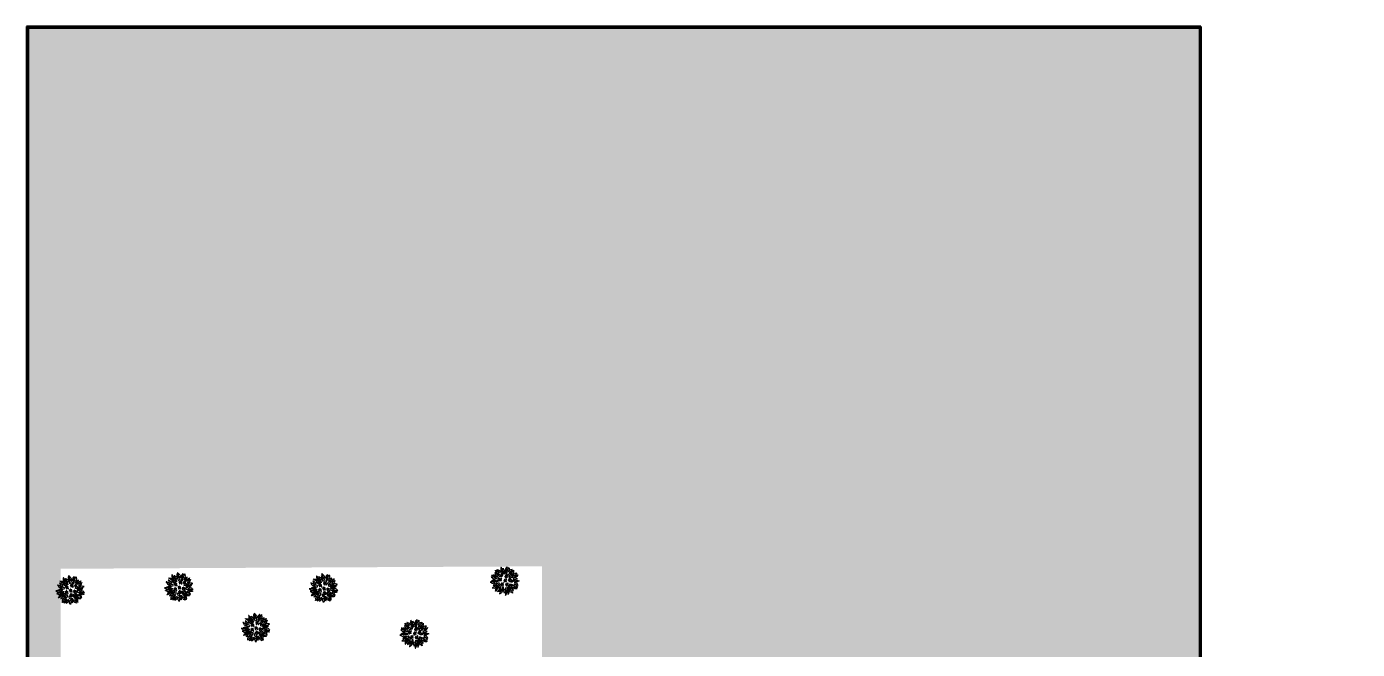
# Model space of a CAD drawing. Header units: millimetres. Extents: x 14929 to 124997, y 1647 to 25134.
# Drawn here: x 14929 to 19462, y 23013 to 25134 of the extents above; entities that cross this region are included whole.
import ezdxf

# ---------------------------------------------------------------- set-up
doc = ezdxf.new("R2010")
doc.units = ezdxf.units.MM
doc.layers.add('paisajismo', color=7, linetype='Continuous')
doc.layers.add('Parede Corte', color=4, linetype='Continuous', lineweight=40)

# ---------------------------------------------------------------- blocks, each defined once
blk = doc.blocks.new('A$C375069E9')
at = {"layer": 'paisajismo', "color": 221}
for centre in [(0.522545128762431, 1.91919161080591), (0.5325799763595569, 1.758721498113344), (0.6028229181465578, 1.818897840955514), (0.6529964951841976, 1.718604071105119), (0.6630310123946404, 1.889103540491532), (0.6931352246829193, 1.347516859571668), (0.71320458943228, 1.798839127334985), (0.7533433189310017, 1.447810629422064), (0.8135517435657675, 1.357546216265518), (0.8336211083151281, 1.247223089721272), (0.8837946853527681, 1.417722559107686), (0.9339682624486156, 1.317428789257292), (1.034315086079004, 1.758721498113344), (1.044349933676129, 1.598251385420779), (1.114592545076448, 1.407693202413838), (1.11459287546313, 1.658427728262949), (1.124627392615366, 1.247223089721272), (1.164766452500771, 1.558133958412553), (1.174800969711212, 1.728633427798967), (1.194870334460573, 1.307399432563442), (1.224974546748853, 1.638369014642421), (1.245043911498214, 1.207105662596632), (1.255078428708656, 1.37760513209946), (1.295217488477645, 2.059603010110776), (1.305252336074772, 1.899132897301796), (1.305252005746297, 1.287340718942914), (1.375495277861773, 1.959309240143965), (1.425668854899412, 1.85901547029357), (1.435703372109855, 2.029514939679984), (1.485876949147495, 1.939250526523436), (1.546085043395578, 1.487928258876535), (1.556119890992704, 1.327458146067555), (1.626362832779705, 1.387634488909724), (1.676536409817343, 1.287340719059329), (1.686570927027786, 1.457840188445743), (1.736744504065426, 1.367575775289196), (0.8436556254091556, 0.6956070521075617), (0.8536904730062815, 0.5351369394149971), (0.923933414793282, 0.5953132821407509), (0.9741069918309221, 0.4950195122903553), (0.9841415090413648, 1.056664704733748), (0.9841415090413648, 0.6655189817931842), (0.9941763565802828, 0.8961945920411833), (1.034315086079004, 0.5752545686366375), (1.06441929842549, 0.9563709347669372), (1.11459287546313, 0.8560771649165417), (1.124627392615366, 1.026576634302954), (1.174800969711212, 0.9363122211464088), (1.385529795014007, 1.086752977028708), (1.395564642611134, 0.9262828643361444), (1.465807584398134, 0.9864592071783136), (1.515981161493981, 0.8861654372115026), (1.526015678646216, 1.05666490671433), (1.576189255742064, 0.966400493557785), (1.847126175292942, 0.8259888922723349), (1.857161022890067, 0.6655187795797703), (1.927403964677067, 0.7256951224219395), (1.977577541714707, 0.6254013525715437), (1.987612058925151, 0.7959008219579573), (2.037785635962791, 0.7056364088014107)]:
    blk.add_circle(centre, 0.0283750708964511, dxfattribs=at)
at = {"layer": 'paisajismo', "color": 124}
for points in [[(0.9984843435158834, 2.060447201637771), (0.9560357190712236, 2.334039820863154), (0.8875406038641813, 2.440251614472116), (0.8892534615515613, 2.435288254793022), (0.8630336271526176, 2.284511894725482), (0.9648416973577696, 2.054360505465638)], [(1.175922972724946, 2.118338412062485), (1.048854156972083, 2.364322807795587), (1.041532219322107, 2.490492991211112), (1.043076050111267, 2.48547448454633), (1.153170518453406, 2.379172092808629), (1.206682019859727, 2.133263442355428)], [(1.307617246980952, 1.968660541849429), (1.400890482756949, 2.229342168469201), (1.391390531956858, 2.355367074294234), (1.390526900118856, 2.350187985149431), (1.295526070105551, 2.230205350012739), (1.275148454231384, 1.979368155861493)], [(1.475068799329164, 2.065337830844554), (1.511893953422259, 2.339743944040719), (1.57819501886115, 2.447338993351194), (1.576584377493418, 2.442341528406585), (1.605892847459471, 2.292134990372915), (1.508829268852423, 2.059942813745919)], [(0.4048725065003965, 1.262264665721204), (0.1311105014101486, 1.303606793789413), (0.009272046321712, 1.270022321764599), (0.014520516670018, 1.27017192057542), (0.1505481572748977, 1.2000472355096), (0.400616069433454, 1.228341837685774)], [(0.4375989412583296, 1.56430153028782), (0.2369359999356675, 1.755061041137423), (0.1178412073568325, 1.797357097074609), (0.1222281712616677, 1.794472071730751), (0.193521001485351, 1.659053007994998), (0.4146712938600105, 1.538940171983313)], [(0.5526022538469988, 1.432027508893269), (0.2762398527629557, 1.415335290289704), (0.1578933259515907, 1.459681942516225), (0.1631073839307646, 1.459063539786484), (0.3048615863590385, 1.516741409005816), (0.5513968029918033, 1.466195072319578)], [(0.5427787985463512, 1.718486668930609), (0.2919557557252119, 1.835715540025603), (0.2091224364048685, 1.931167973943274), (0.2134092064734432, 1.928136072859388), (0.3655047287975321, 1.911167200926911), (0.5580263833908248, 1.749087104846011)], [(0.7732665010771598, 1.194628133594278), (0.5282773103608635, 1.323605276567149), (0.402167856162123, 1.33190778006542), (0.4071742104060833, 1.330324984194929), (0.5126175678378786, 1.219407498060945), (0.7581028154163505, 1.163986036127653)], [(0.6643286638354767, 1.825821407644298), (0.579036226255994, 2.089222256249968), (0.4945666878411429, 2.183229825265924), (0.4970448666645099, 2.178600845548543), (0.4950638128138963, 2.025574488721075), (0.6320767244833406, 1.81447733779646)], [(0.8955073321631059, 1.541162073069471), (0.623816845989495, 1.594445153178866), (0.5204097239111434, 1.667105273732204), (0.5253011265231179, 1.665196607627194), (0.6770000164906378, 1.685406436018865), (0.9029256161229569, 1.574536383074928)], [(0.9116267542631248, 1.993801962972838), (0.6825645799326594, 2.149318287654068), (0.615914082263771, 2.256697229265455), (0.6196658841727185, 2.253023973821881), (0.7671467182735796, 2.212153519775938), (0.9315334491475368, 2.021597628171774)], [(0.9875861602413352, 1.674640930064241), (0.8412916513552771, 1.909699908962693), (0.7366450284534949, 1.980563230036976), (0.7401663513082894, 1.976668476515668), (0.775146144667815, 1.827680542522329), (0.9590216769065592, 1.655854078165475)], [(1.122161203580616, 1.798989603917334), (1.058490972667641, 2.06843516153026), (1.081962904419923, 2.19261887370817), (1.082244550743779, 2.187375831107829), (1.16329642477649, 2.05756217908788), (1.155620271565567, 1.806015718534808)], [(1.452951923063664, 1.65669556094076), (1.45057220552553, 1.933551378820311), (1.500979005468251, 2.049446505999411), (1.500091821180831, 2.044271399539184), (1.550362692498309, 1.899724417987498), (1.487136110248683, 1.656132660030606)], [(1.602206604489764, 1.593306634963709), (1.803086822321347, 1.783837328471463), (1.851484459759376, 1.900585752834785), (1.848376452799129, 1.89635383679274), (1.709452131115539, 1.832158639949965), (1.578064718334644, 1.617514998109298)], [(1.613850403802643, 1.981464222462135), (1.839672911846719, 2.141648497006143), (1.904105796646035, 2.250372594145345), (1.90043016551499, 2.246623119611513), (1.753819112134805, 2.202734744448433), (1.593377492092258, 2.008845519080978)], [(1.751053772277373, 1.486453672444666), (2.00221705459262, 1.602951794669252), (2.128584433281503, 1.604904106275398), (2.123504840121313, 1.603574988238733), (2.012618831817234, 1.498098527935553), (1.764657864514446, 1.455088019410368)], [(1.797665837097156, 1.890120816572789), (2.007798508617269, 2.070395793339456), (2.061958575497556, 2.184585167134399), (2.05864337528328, 2.180513524955358), (1.9166902973011, 2.123326864947784), (1.77476135134202, 1.915503094827044)], [(1.79990223317145, 1.230581854858655), (2.076318335421091, 1.214803855789114), (2.194517528630966, 1.259541721821051), (2.189305544707166, 1.258906076003085), (2.047361335651658, 1.316114747004802), (1.800994660639844, 1.264753218895975)], [(1.835636053227061, 1.699314764274504), (2.003526239881465, 1.919468556453693), (2.114411410577304, 1.980106868238408), (2.11053719161282, 1.97656296500213), (2.061610016149642, 1.831555648047696), (1.862293723555921, 1.677908127002638)], [(2.004977387776306, 1.668041533131371), (2.280491904348309, 1.695364747352186), (2.390313241914554, 1.75790912952948), (2.38526311690657, 1.756472098098355), (2.23615876695112, 1.790952285558204), (2.000751920328184, 1.701968232558328)], [(2.053012967277026, 1.487685101378928), (2.305619394865061, 1.601020002194899), (2.432001325876626, 1.60138527447566), (2.426905442662246, 1.600120049474979), (2.31470363522385, 1.496044380513238), (2.06622210639034, 1.456151085479404)], [(2.054881992800801, 1.32553818464953), (2.310033720561476, 1.218056080203722), (2.436390492184727, 1.220604060955565), (2.431266798688739, 1.22175148773681), (2.316695815352431, 1.323213205595719), (2.067360750043008, 1.357368298147093)], [(2.115331756234809, 1.150672207276555), (2.39034181547322, 1.18267649357881), (2.510967128728225, 1.14496628641359), (2.505726786439481, 1.145294361787136), (2.367392117557756, 1.079838193759542), (2.118431609640538, 1.116624205528977)], [(0.4466121386431042, 1.105570954892072), (0.2296925379705499, 0.9335224333146924), (0.1072922131206724, 0.9020472622171379), (0.1119196220461163, 0.9045283726111389), (0.1950381162969279, 1.033028591812807), (0.4260445961772348, 1.132881240492906)], [(0.4829363913668204, 0.9035504608575592), (0.2511123351796414, 0.7521819901114668), (0.1263359312943066, 0.7320977929441597), (0.1311719229488517, 0.7341427888416093), (0.2257567100969027, 0.8544536712972783), (0.4649678426721949, 0.932636656488512)], [(0.5243550936502288, 0.7578850977981803), (0.266048931160185, 0.6582219988733871), (0.1768338877518545, 0.568705508874018), (0.1813194265050697, 0.5714347511923279), (0.3342227965404163, 0.577880673266236), (0.5374574040688458, 0.726306545354646)], [(0.883140029553033, 0.9892863047236916), (0.6093353825199302, 0.9482275396978821), (0.502777137728117, 0.8802726542737673), (0.5077491318152171, 0.8819602858668532), (0.6583904023791547, 0.8549751424391159), (0.8890558089988188, 0.9556131838282906)], [(0.6984263865670073, 0.7828396310026166), (0.5951828732431751, 0.5259435746513647), (0.5044350837051752, 0.4379812836807561), (0.5072264042028111, 0.4424284572407943), (0.5157968149214867, 0.5952274707772176), (0.6670329853586737, 0.7963795671632852)], [(0.7979596943405342, 0.5458956268078055), (0.6185357682916222, 0.3350358113341372), (0.5828599167216453, 0.2137932464640926), (0.5854990682491918, 0.2183323762540112), (0.7167881784189376, 0.2969718065971847), (0.8245447435110691, 0.5243988670802083)], [(0.969147015355702, 0.8518166199021378), (0.8124695111109757, 0.6235471157517622), (0.7047535003439407, 0.5574427514031868), (0.7084457602395559, 0.5611758515399288), (0.7500645997279208, 0.708447242544253), (0.9414527954577352, 0.8718642054984684)], [(0.9531214261587589, 0.4987792513959449), (0.9850018510405788, 0.2237548061341386), (0.9472373205280746, 0.1031464889340441), (0.9475677558148164, 0.1083866832007061), (0.8821738975748303, 0.2467508176735009), (0.9190720317928937, 0.4956947326820682)], [(1.098016557392837, 0.721564264192466), (1.022339982904667, 0.4552414096353914), (1.040225336437287, 0.3301308980837803), (1.040741570868704, 0.3353560605712573), (1.127527296768676, 0.4614085429741408), (1.131127290245784, 0.713046348460239)], [(1.128069265680095, 0.4013535144433719), (1.199484337521425, 0.1338564223071899), (1.179603867924014, 0.0090473965203728), (1.179171119343664, 0.0142801349677484), (1.094408888420729, 0.1417020904293622), (1.09482676412881, 0.393365298902836)], [(1.243547880083496, 0.6004123972190883), (1.226392646196471, 0.3240783514149825), (1.27054094988125, 0.20565768928941), (1.269931283946789, 0.2108727757979523), (1.327846577616582, 0.3525301412839781), (1.277713375973688, 0.5991497012248601)], [(1.416177233499183, 0.7912888030216437), (1.501491586088376, 0.527895052025315), (1.488169139011005, 0.402216739293408), (1.487463173507421, 0.4074196648246017), (1.39614955154684, 0.5302317691196095), (1.383398265803406, 0.7815720759492706)], [(1.466216476859698, 0.4752147158535537), (1.656639514076232, 0.27423244357783), (1.698735970006964, 0.1550669519158418), (1.695858298851816, 0.1594587436804886), (1.560558874793059, 0.2309783648627217), (1.440816739392175, 0.4523295928186144)], [(1.582162255472211, 0.6212805763746019), (1.799210573015443, 0.4493944668604401), (1.857811996356758, 0.3374194734890352), (1.85433949802973, 0.3413578204738314), (1.710250696043658, 0.3929272658817808), (1.560271945367275, 0.5950186298389326)], [(1.585481792972131, 0.9624943916380744), (1.68526121693867, 0.7042331411896612), (1.774817878722386, 0.6150584232921119), (1.772086616365412, 0.6195427326413211), (1.765571830554107, 0.7724431837370958), (1.617054441237995, 0.975610922944952)], [(1.700887365550443, 1.076409577897037), (1.957829894898168, 0.9732817757569592), (2.045833047239284, 0.8825736112587492), (2.041384617383299, 0.8853629287725651), (1.888581759521911, 0.8938645214468579), (1.68736156977684, 1.045010081880945)], [(1.856419043026106, 0.7217892227156426), (1.956198466992644, 0.4635279721508141), (2.045755128776363, 0.3743532542532648), (2.043023866419389, 0.3788375636024739), (2.036509080608083, 0.531738014814664), (1.887991691291971, 0.7349057540225205)], [(1.927799383694946, 1.075724327161195), (2.138739986279688, 0.8963953863524237), (2.259998606336011, 0.8607741427069868), (2.255458288469526, 0.8634112499814817), (2.176759736139501, 0.9946649294972758), (1.949284167545555, 1.10231905527621)], [(1.97182461554621, 0.8357044089746068), (2.228767144952144, 0.7325766068345274), (2.316770297293259, 0.6418684423363175), (2.312321867437276, 0.6446577597337182), (2.159519009575888, 0.6531593524080109), (1.958298819830814, 0.8043049128420989)]]:
    blk.add_spline(points, degree=3, dxfattribs=at)

msp = doc.modelspace()

# ---------------------------------------------------------------- hatches: boundary and pattern name
h = msp.add_hatch()
h.set_pattern_fill('GRASS2', color=74, scale=15, angle=-3.81666561775622e-14, pattern_type=2)
h.set_pattern_definition([(359.9999999999999, (-68561.579206699, 13252.38417836264), (15.00000000000001, 14.99999999999999), [2.25, -0.45, 0.6, -0.45, 2.25, -9]), (359.9999999999999, (-68562.329206699, 13252.83417836265), (15.00000000000001, 14.99999999999999), [1.5, -1.125, 2.25, -1.125, 1.5, -7.5]), (359.9999999999999, (-68557.079206699, 13258.83417836265), (15.00000000000001, 14.99999999999999), [1.875, -0.75, 1.875, -10.5]), (359.9999999999999, (-68564.579206699, 13261.83417836265), (15.00000000000001, 14.99999999999999), [0.75, -1.5, 0.75, -12]), (90, (-68563.079206699, 13261.83417836265), (-14.99999999999999, 15.00000000000001), [1.35, -13.65]), (90, (-68558.579206699, 13252.83417836265), (-14.99999999999999, 15.00000000000001), [1.5, -13.5]), (90, (-68554.829206699, 13258.83417836265), (-14.99999999999999, 15.00000000000001), [1.5, -13.5]), (44.99999999999996, (-68556.629206699, 13252.68417836265), (1.165734175875424e-14, 15.00000000028537), [1.5, -19.71320343]), (134.9999999999999, (-68560.529206699, 13252.68417836265), (-15.00000000028537, 1.165734175875424e-14), [1.5, -19.71320343]), (63.43494881999997, (-68557.079206699, 13252.75917836264), (7.649897382222548e-10, 15.00000000000141), [1.5, -32.041019655]), (75.96375652999996, (-68557.829206699, 13252.83417836265), (5.428570093446424e-10, 14.99999999775293), [1.5, -60.34658439]), (75.96375652999996, (-68554.079206699, 13258.83417836265), (5.428570093446424e-10, 14.99999999775293), [1.2, -60.64658439]), (75.96375652999996, (-68562.779206699, 13261.83417836265), (5.428570093446424e-10, 14.99999999775293), [1.05, -60.79658439]), (104.03624347, (-68559.329206699, 13252.83417836265), (-5.428353599956651e-10, 14.99999999775293), [1.5, -60.34658439]), (104.03624347, (-68555.579206699, 13258.83417836265), (-5.428353599956651e-10, 14.99999999775293), [1.2, -60.64658439]), (104.03624347, (-68563.379206699, 13261.83417836265), (-5.428353599956651e-10, 14.99999999775293), [1.05, -60.79658439]), (116.5650512, (-68560.079206699, 13252.75917836264), (-6.000962227137308e-09, 15.00000000000141), [1.5, -32.0410019655])])
h.paths.add_polyline_path([(15665.41683713505, 20087.37981198553), (15671.28331511661, 20089.15225213803)])
h.paths.add_polyline_path([(14933.72520622214, 25129.40680045726), (14933.72530787599, 19834.4630469035), (15048.72520622214, 19834.40680045726), (15041.88761690933, 25129.40680045726)])
h = msp.add_hatch()
h.set_pattern_fill('GRASS2', color=74, scale=15, angle=-3.81666561775622e-14, pattern_type=2)
h.set_pattern_definition([(359.9999999999999, (-68393.7665197772, 18049.45212636903), (15.00000000000001, 14.99999999999999), [2.25, -0.45, 0.6, -0.45, 2.25, -9]), (359.9999999999999, (-68394.5165197772, 18049.90212636903), (15.00000000000001, 14.99999999999999), [1.5, -1.125, 2.25, -1.125, 1.5, -7.5]), (359.9999999999999, (-68389.2665197772, 18055.90212636903), (15.00000000000001, 14.99999999999999), [1.875, -0.75, 1.875, -10.5]), (359.9999999999999, (-68396.7665197772, 18058.90212636903), (15.00000000000001, 14.99999999999999), [0.75, -1.5, 0.75, -12]), (90, (-68395.2665197772, 18058.90212636903), (-14.99999999999999, 15.00000000000001), [1.35, -13.65]), (90, (-68390.7665197772, 18049.90212636903), (-14.99999999999999, 15.00000000000001), [1.5, -13.5]), (90, (-68387.0165197772, 18055.90212636903), (-14.99999999999999, 15.00000000000001), [1.5, -13.5]), (44.99999999999996, (-68388.8165197772, 18049.75212636903), (1.165734175875424e-14, 15.00000000028537), [1.5, -19.71320343]), (134.9999999999999, (-68392.7165197772, 18049.75212636903), (-15.00000000028537, 1.165734175875424e-14), [1.5, -19.71320343]), (63.43494881999997, (-68389.2665197772, 18049.82712636903), (7.649897382222548e-10, 15.00000000000141), [1.5, -32.041019655]), (75.96375652999996, (-68390.0165197772, 18049.90212636903), (5.428570093446424e-10, 14.99999999775293), [1.5, -60.34658439]), (75.96375652999996, (-68386.2665197772, 18055.90212636903), (5.428570093446424e-10, 14.99999999775293), [1.2, -60.64658439]), (75.96375652999996, (-68394.9665197772, 18058.90212636903), (5.428570093446424e-10, 14.99999999775293), [1.05, -60.79658439]), (104.03624347, (-68391.5165197772, 18049.90212636903), (-5.428353599956651e-10, 14.99999999775293), [1.5, -60.34658439]), (104.03624347, (-68387.7665197772, 18055.90212636903), (-5.428353599956651e-10, 14.99999999775293), [1.2, -60.64658439]), (104.03624347, (-68395.5665197772, 18058.90212636903), (-5.428353599956651e-10, 14.99999999775293), [1.05, -60.79658439]), (116.5650512, (-68392.2665197772, 18049.82712636903), (-6.000962227137308e-09, 15.00000000000141), [1.5, -32.0410019655])])
h.paths.add_polyline_path([(15833.22952405685, 24884.44775999191), (15839.09600203841, 24886.22020014441)], flags=16)
h.paths.add_polyline_path([(15041.86681644175, 25129.40680045726), (15043.12836478905, 23287.33001588714), (18923.72520622214, 23306.95575776567), (18923.72520622214, 25129.40680045726)])
h = msp.add_hatch()
h.set_pattern_fill('GRASS2', color=74, scale=15, angle=-3.81666561775622e-14, pattern_type=2)
h.set_pattern_definition([(359.9999999999999, (-64771.11421413366, 12759.64006700329), (15.00000000000001, 14.99999999999999), [2.25, -0.45, 0.6, -0.45, 2.25, -9]), (359.9999999999999, (-64771.86421413366, 12760.09006700329), (15.00000000000001, 14.99999999999999), [1.5, -1.125, 2.25, -1.125, 1.5, -7.5]), (359.9999999999999, (-64766.61421413366, 12766.09006700329), (15.00000000000001, 14.99999999999999), [1.875, -0.75, 1.875, -10.5]), (359.9999999999999, (-64774.11421413366, 12769.09006700329), (15.00000000000001, 14.99999999999999), [0.75, -1.5, 0.75, -12]), (90, (-64772.61421413366, 12769.09006700329), (-14.99999999999999, 15.00000000000001), [1.35, -13.65]), (90, (-64768.11421413366, 12760.09006700329), (-14.99999999999999, 15.00000000000001), [1.5, -13.5]), (90, (-64764.36421413366, 12766.09006700329), (-14.99999999999999, 15.00000000000001), [1.5, -13.5]), (44.99999999999996, (-64766.16421413366, 12759.94006700329), (1.165734175875424e-14, 15.00000000028537), [1.5, -19.71320343]), (134.9999999999999, (-64770.06421413366, 12759.94006700329), (-15.00000000028537, 1.165734175875424e-14), [1.5, -19.71320343]), (63.43494881999997, (-64766.61421413366, 12760.01506700329), (7.649897382222548e-10, 15.00000000000141), [1.5, -32.041019655]), (75.96375652999996, (-64767.36421413366, 12760.09006700329), (5.428570093446424e-10, 14.99999999775293), [1.5, -60.34658439]), (75.96375652999996, (-64763.61421413366, 12766.09006700329), (5.428570093446424e-10, 14.99999999775293), [1.2, -60.64658439]), (75.96375652999996, (-64772.31421413366, 12769.09006700329), (5.428570093446424e-10, 14.99999999775293), [1.05, -60.79658439]), (104.03624347, (-64768.86421413366, 12760.09006700329), (-5.428353599956651e-10, 14.99999999775293), [1.5, -60.34658439]), (104.03624347, (-64765.11421413366, 12766.09006700329), (-5.428353599956651e-10, 14.99999999775293), [1.2, -60.64658439]), (104.03624347, (-64772.91421413366, 12769.09006700329), (-5.428353599956651e-10, 14.99999999775293), [1.05, -60.79658439]), (116.5650512, (-64769.61421413366, 12760.01506700329), (-6.000962227137308e-09, 15.00000000000141), [1.5, -32.0410019655])])
h.paths.add_polyline_path([(19455.88182970039, 19594.63570062617), (19461.74830768195, 19596.40814077867)])
h.paths.add_polyline_path([(16684.38300402112, 23306.11981694143), (16685.40118689973, 19339.40680045726), (18919.19050238629, 19341.66268377447), (18923.72520622214, 23307.40724572014)])

# ---------------------------------------------------------------- linework, layer by layer
at = {"layer": 'Parede Corte'}
for p, q in [((14928.72520622214, 25134.40680045726), (14928.72520622214, 19334.40680045726)), ((18928.72520622214, 25134.40680045726), (14928.72520622214, 25134.40680045726)), ((18928.72520622214, 25129.40680045726), (14928.72520622214, 25129.40680045726)), ((14933.72520622214, 25134.40680045726), (14933.72520622214, 19334.40680045726)), ((18923.72520622214, 25134.40680045726), (18923.72520622214, 19334.40680045726)), ((18928.72520622214, 25134.40680045726), (18928.72520622214, 19334.40680045726))]:
    msp.add_line(p, q, dxfattribs=at)

# ---------------------------------------------------------------- block references
at = {"color": 2, "xscale": -39.43178529435056, "yscale": 39.43178529435056, "zscale": 39.43178529435056, "rotation": 270}
for p in [(15027.70928639584, 23165.04534537117), (15397.95165585373, 23175.38051065484), (15890.36783184116, 23172.17247072258), (15659.41839223841, 23037.08849139383)]:
    msp.add_blockref('A$C375069E9', p, dxfattribs=at)
at = {"color": 2, "xscale": -39.43178529435056, "yscale": 39.43178529435056, "zscale": 39.43178529435056}
for p in [(16606.84510277697, 23195.99018196416), (16299.33863969478, 23015.92780340104)]:
    msp.add_blockref('A$C375069E9', p, dxfattribs=at)

doc.saveas('drawing.dxf')
